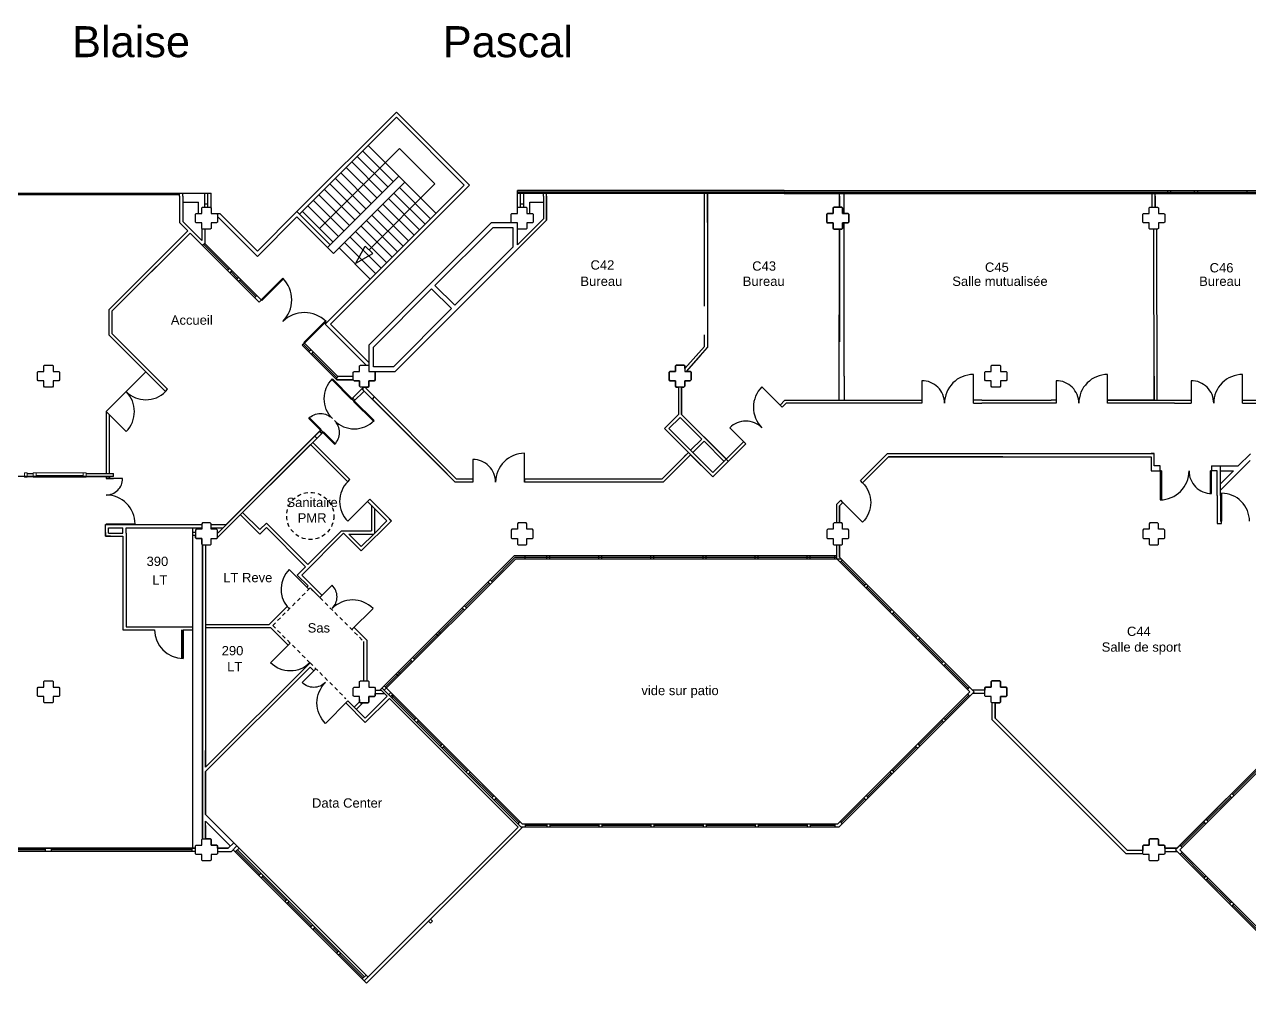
# Model space of a CAD drawing. Header units: metres. Extents: x 492 to 631, y -916 to -790.
# Drawn here: x 552.06 to 591.56, y -820.78 to -789.84 of the extents above; entities that cross this region are included whole.
import ezdxf

# ---------------------------------------------------------------- set-up
doc = ezdxf.new("R2010")
doc.units = ezdxf.units.M
doc.linetypes.add('CACHE2', pattern=[0.1875, 0.125, -0.0625])
doc.linetypes.add('CONTINU', pattern=[0])
for name, color, linetype in [('_numérotation salles', 8, 'Continuous'), ('Désignation', 8, 'CONTINU'), ('GEX_VOL_Archi', 8, 'Continuous')]:
    doc.layers.add(name, color=color, linetype=linetype)
doc.layers.add('A-GLAZ-CURT-MCUT', color=52, linetype='Continuous', lineweight=9)
doc.layers.add('A-GLAZ-CWMG-OTLN', color=51, linetype='Continuous', lineweight=9)
doc.styles.add('G100TXT-droit', font='swissl.ttf', dxfattribs={"height": 0.2})
doc.styles.get("Standard").update_dxf_attribs({"font": 'swissl.ttf'})

# ---------------------------------------------------------------- blocks, each defined once
blk = doc.blocks.new('A$Cb9683e5f')
at = {"layer": 'GEX_VOL_Archi'}
for p, q in [((-0.64, -0.03), (-0.1, -0.03)), ((-0.639, -0.06), (-0.1, -0.06)), ((-1, -1.44), (-0.1, -1.44)), ((-0.1, -1.47), (-1, -1.47))]:
    blk.add_line(p, q, dxfattribs=at)
at = {"layer": 'GEX_VOL_Archi', "flags": 128}
for points in [[(-0.1, -0.03), (-0.1, 0), (0, 0), (0, -0.05), (-0.07, -0.05), (-0.07, -0.03)], [(-0.1, -1.47), (-0.1, -1.5), (0, -1.5), (0, -1.45), (-0.07, -1.45), (-0.07, -1.47)]]:
    blk.add_lwpolyline(points, close=True, dxfattribs=at)
for points in [[(-0.1, -0.06), (-0.1, -0.03)], [(-0.1, -1.47), (-0.1, -1.44)]]:
    blk.add_lwpolyline(points, dxfattribs=at)
at = {"layer": 'GEX_VOL_Archi'}
for centre, radius, start, end in [((-0.1, -0.03), 0.54, 179.9933, 270), ((-0.1, -1.47), 0.9, 89.991, 179.9933)]:
    blk.add_arc(centre, radius, start, end, dxfattribs=at)
blk = doc.blocks.new('Panneau système - Vitré-2477421-PC 39 N01')
at = {"layer": 'A-GLAZ-CURT-MCUT'}
for p, q in [((0.76, 0.03), (-0.76, 0.03)), ((-0.76, 0.03), (-0.76, 0.02)), ((-0.76, 0.02), (0.76, 0.02)), ((0.76, 0.02), (0.76, 0.03))]:
    blk.add_line(p, q, dxfattribs=at)
blk = doc.blocks.new('Meneau rectangulaire - 100 x 100mm 2-2477420-PC 39 N01')
at = {"layer": 'A-GLAZ-CWMG-OTLN'}
for p, q in [((5.173, -3.32), (6.693, -3.32)), ((5.173, -3.47), (6.693, -3.47))]:
    blk.add_line(p, q, dxfattribs=at)

msp = doc.modelspace()

# ---------------------------------------------------------------- linework, layer by layer
at = {"layer": 'GEX_VOL_Archi', "color": 7}
for p, q in [((564.055, -792.658), (560.847, -795.866)), ((564.055, -792.828), (560.932, -795.951)), ((566.41, -795.013), (564.055, -792.658)), ((566.24, -795.013), (564.055, -792.828)), ((561.572, -796.407), (564.148, -793.831)), ((564.148, -793.831), (565.295, -794.977)), ((522.17, -795.268), (557.987, -795.268)), ((550.358, -795.318), (552.123, -795.318)), ((552.123, -795.318), (552.123, -795.268)), ((552.123, -795.318), (552.623, -795.318)), ((552.523, -795.318), (552.523, -795.268)), ((552.623, -795.318), (552.623, -795.268)), ((552.623, -795.318), (553.803, -795.318)), ((553.703, -795.318), (553.703, -795.268)), ((553.803, -795.318), (553.803, -795.268)), ((553.803, -795.318), (555.484, -795.318)), ((555.384, -795.318), (555.384, -795.268)), ((555.484, -795.318), (555.484, -795.268)), ((555.484, -795.318), (556.664, -795.318)), ((556.564, -795.318), (556.564, -795.268)), ((556.664, -795.318), (556.664, -795.268)), ((556.664, -795.318), (557.064, -795.318)), ((557.064, -795.368), (557.064, -795.268)), ((557.064, -795.368), (557.064, -796.222)), ((557.164, -795.368), (557.164, -795.268)), ((557.164, -795.368), (557.164, -796.181)), ((557.877, -795.723), (557.877, -795.268)), ((557.977, -795.723), (557.977, -795.268)), ((557.977, -795.268), (558.077, -795.268)), ((558.077, -795.748), (558.077, -795.268)), ((561.758, -799.496), (566.24, -795.013)), ((561.927, -799.496), (566.41, -795.013)), ((563.173, -797.1), (565.295, -794.977)), ((567.957, -795.748), (567.957, -795.187)), ((576.553, -795.187), (567.957, -795.187)), ((576.553, -795.237), (567.957, -795.237)), ((576.553, -795.287), (567.957, -795.287)), ((568.057, -795.723), (568.057, -795.287)), ((568.157, -795.723), (568.157, -795.287)), ((568.794, -795.368), (568.794, -795.268)), ((568.794, -795.368), (568.794, -796.098)), ((568.894, -795.368), (568.894, -795.268)), ((568.894, -795.368), (568.894, -796.139)), ((568.894, -796.139), (568.894, -795.368)), ((573.984, -795.287), (568.904, -795.287)), ((569.294, -795.287), (569.294, -795.268)), ((569.394, -795.287), (569.394, -795.268)), ((570.451, -795.287), (570.451, -795.268)), ((570.551, -795.287), (570.551, -795.268)), ((572.065, -795.287), (572.065, -795.268)), ((572.165, -795.287), (572.165, -795.268)), ((573.289, -795.287), (573.289, -795.268)), ((573.389, -795.287), (573.389, -795.268)), ((573.984, -798.919), (573.984, -795.287)), ((574.084, -796.216), (574.084, -795.287)), ((574.084, -795.287), (574.084, -798.919)), ((574.289, -795.287), (574.289, -795.268)), ((574.389, -795.287), (574.389, -795.268)), ((575.447, -795.287), (575.447, -795.268)), ((575.547, -795.287), (575.547, -795.268)), ((576.553, -795.187), (598.797, -795.187)), ((576.553, -795.237), (598.797, -795.237)), ((576.553, -795.287), (598.797, -795.287)), ((577.062, -795.287), (577.062, -795.268)), ((577.162, -795.287), (577.162, -795.268)), ((578.337, -795.368), (578.337, -795.268)), ((578.492, -795.928), (578.492, -795.287)), ((579.412, -795.287), (579.412, -795.268)), ((579.512, -795.287), (579.512, -795.268)), ((580.098, -795.287), (580.098, -795.268)), ((580.198, -795.287), (580.198, -795.268)), ((581.712, -795.287), (581.712, -795.268)), ((581.812, -795.287), (581.812, -795.268)), ((582.827, -795.287), (582.827, -795.268)), ((582.927, -795.287), (582.927, -795.268)), ((583.327, -795.287), (583.327, -795.268)), ((583.427, -795.287), (583.427, -795.268)), ((583.827, -795.287), (583.827, -795.268)), ((583.927, -795.287), (583.927, -795.268)), ((584.942, -795.287), (584.942, -795.268)), ((585.042, -795.287), (585.042, -795.268)), ((586.556, -795.287), (586.556, -795.268)), ((586.656, -795.287), (586.656, -795.268)), ((587.917, -795.287), (587.917, -795.268)), ((588.017, -795.287), (588.017, -795.268)), ((588.417, -795.368), (588.417, -795.268)), ((588.417, -795.723), (588.417, -795.368)), ((588.517, -795.368), (588.517, -795.268)), ((588.517, -795.368), (588.517, -795.723)), ((588.917, -795.287), (588.917, -795.187)), ((589.017, -795.287), (589.017, -795.187)), ((589.786, -795.287), (589.786, -795.187)), ((589.886, -795.287), (589.886, -795.187)), ((591.485, -795.287), (591.485, -795.187)), ((557.164, -795.568), (557.677, -795.568)), ((557.677, -795.928), (557.677, -795.568)), ((557.977, -795.623), (557.877, -795.623)), ((568.157, -795.623), (568.057, -795.623)), ((568.357, -795.928), (568.357, -795.568)), ((568.357, -795.568), (568.794, -795.568)), ((578.162, -795.723), (578.137, -795.748)), ((578.137, -795.748), (578.137, -795.928)), ((578.237, -795.723), (578.162, -795.723)), ((588.317, -795.748), (588.342, -795.723)), ((588.317, -795.928), (588.317, -795.748)), ((588.342, -795.723), (588.417, -795.723)), ((588.517, -795.723), (588.592, -795.723)), ((588.592, -795.723), (588.617, -795.748)), ((588.617, -795.748), (588.617, -795.928)), ((557.061, -796.078), (557.064, -796.081)), ((558.257, -795.928), (558.36, -795.928)), ((558.282, -796.048), (558.31, -796.048)), ((558.31, -796.048), (559.573, -797.31)), ((558.36, -795.928), (559.573, -797.141)), ((560.847, -795.866), (559.573, -797.141)), ((560.847, -796.036), (559.573, -797.31)), ((564.018, -801.016), (568.894, -796.139)), ((577.957, -795.928), (577.932, -795.953)), ((577.932, -795.953), (577.932, -796.203)), ((578.137, -795.928), (577.957, -795.928)), ((588.112, -795.953), (588.137, -795.928)), ((588.112, -796.203), (588.112, -795.953)), ((588.137, -795.928), (588.317, -795.928)), ((588.617, -795.928), (588.797, -795.928)), ((588.797, -795.928), (588.822, -795.953)), ((588.822, -795.953), (588.822, -796.203)), ((554.782, -799.034), (557.329, -796.487)), ((557.064, -796.222), (557.329, -796.487)), ((557.164, -796.181), (557.777, -796.794)), ((557.777, -796.408), (557.777, -796.794)), ((557.877, -796.433), (557.877, -796.894)), ((577.932, -796.203), (577.932, -796.228)), ((577.944, -796.216), (577.932, -796.216)), ((577.932, -796.228), (578.137, -796.228)), ((578.137, -796.228), (578.137, -796.408)), ((578.137, -796.408), (578.162, -796.433)), ((578.162, -796.433), (578.237, -796.433)), ((578.331, -801.947), (578.337, -796.433)), ((578.337, -796.433), (578.412, -796.433)), ((578.337, -796.433), (578.337, -800.063)), ((578.492, -801.168), (578.492, -796.228)), ((588.137, -796.228), (588.112, -796.203)), ((588.317, -796.228), (588.137, -796.228)), ((588.317, -796.408), (588.317, -796.228)), ((588.342, -796.433), (588.317, -796.408)), ((588.417, -796.433), (588.342, -796.433)), ((588.482, -801.947), (588.467, -796.433)), ((588.592, -796.433), (588.517, -796.433)), ((588.582, -801.946), (588.567, -796.433)), ((588.617, -796.408), (588.592, -796.433)), ((588.797, -796.228), (588.617, -796.228)), ((588.617, -796.228), (588.617, -796.408)), ((588.822, -796.203), (588.797, -796.228)), ((554.882, -799.075), (557.4, -796.558)), ((555.264, -798.694), (557.4, -796.558)), ((557.4, -796.558), (559.554, -798.713)), ((557.4, -796.558), (559.625, -798.784)), ((557.877, -796.894), (557.806, -796.965)), ((558.645, -797.733), (557.842, -796.929)), ((557.877, -796.894), (559.717, -798.734)), ((562.749, -797.524), (563.05, -796.977)), ((562.749, -797.524), (563.295, -797.222)), ((563.05, -796.977), (563.295, -797.222)), ((558.68, -797.697), (558.609, -797.768)), ((558.751, -797.768), (558.68, -797.839)), ((558.93, -798.019), (558.715, -797.803)), ((558.966, -797.983), (558.895, -798.054)), ((559.037, -798.054), (558.966, -798.125)), ((559.519, -798.607), (559.001, -798.089)), ((560.391, -798.017), (559.625, -798.784)), ((559.695, -798.713), (560.391, -798.017)), ((559.717, -798.734), (560.413, -798.038)), ((559.554, -798.572), (559.483, -798.642)), ((559.625, -798.642), (559.646, -798.663)), ((574.084, -798.919), (574.084, -800.248)), ((554.782, -799.034), (554.782, -799.838)), ((554.882, -799.075), (554.882, -799.075)), ((554.882, -799.075), (554.882, -799.797)), ((561.066, -800.084), (561.762, -799.388)), ((561.087, -800.105), (561.783, -799.409)), ((561.758, -799.495), (563.075, -800.813)), ((561.927, -799.496), (563.166, -800.734)), ((554.782, -799.838), (556.605, -801.662)), ((554.882, -799.797), (556.676, -801.591)), ((554.908, -799.823), (554.909, -799.823)), ((561.087, -800.105), (561.016, -800.176)), ((561.066, -800.084), (562.168, -801.186)), ((573.984, -800.21), (573.984, -799.839)), ((561.016, -800.176), (562.097, -801.257)), ((561.016, -800.176), (562.127, -801.286)), ((561.267, -800.355), (561.052, -800.14)), ((561.302, -800.32), (561.231, -800.391)), ((561.373, -800.391), (561.302, -800.461)), ((562.133, -801.222), (561.337, -800.426)), ((573.984, -800.21), (573.347, -800.927)), ((573.788, -800.431), (573.347, -800.927)), ((573.4, -801.018), (574.084, -800.248)), ((573.888, -800.469), (573.4, -801.018)), ((573.072, -800.813), (573.047, -800.838)), ((573.047, -800.838), (573.047, -801.018)), ((573.322, -800.813), (573.072, -800.813)), ((573.347, -800.838), (573.322, -800.813)), ((573.347, -800.927), (573.347, -800.838)), ((554.696, -802.313), (555.976, -801.032)), ((555.976, -801.032), (556.613, -801.669)), ((562.168, -801.186), (562.097, -801.257)), ((562.127, -801.286), (562.097, -801.257)), ((562.662, -801.286), (562.127, -801.286)), ((562.127, -801.286), (562.662, -801.286)), ((562.662, -801.186), (562.168, -801.186)), ((562.662, -801.286), (562.687, -801.318)), ((563.347, -801.018), (564.018, -801.016)), ((563.372, -801.043), (563.347, -801.018)), ((563.347, -801.318), (563.372, -801.293)), ((563.372, -801.293), (563.372, -801.043)), ((563.904, -801.016), (564.018, -801.016)), ((572.867, -801.018), (572.842, -801.043)), ((572.842, -801.043), (572.842, -801.293)), ((572.842, -801.293), (572.867, -801.318)), ((573.047, -801.018), (572.867, -801.018)), ((573.527, -801.018), (573.4, -801.018)), ((573.552, -801.043), (573.527, -801.018)), ((573.527, -801.318), (573.552, -801.293)), ((573.552, -801.293), (573.552, -801.043)), ((578.492, -801.168), (578.492, -801.947)), ((588.48, -801.168), (588.482, -801.168)), ((588.482, -801.168), (588.482, -801.947)), ((555.34, -801.669), (555.34, -801.668)), ((555.34, -801.669), (555.358, -801.687)), ((556.605, -801.662), (556.676, -801.591)), ((562.61, -801.912), (562.975, -801.547)), ((562.943, -801.579), (562.61, -801.912)), ((563.013, -801.65), (562.681, -801.982)), ((562.687, -801.318), (562.867, -801.318)), ((562.867, -801.318), (562.867, -801.498)), ((562.867, -801.498), (562.875, -801.506)), ((562.975, -801.523), (562.975, -801.611)), ((562.975, -801.611), (562.975, -801.523)), ((562.975, -801.523), (563.142, -801.523)), ((562.975, -801.611), (565.95, -804.587)), ((563.013, -801.65), (565.686, -804.323)), ((563.075, -801.57), (563.075, -801.523)), ((563.075, -801.57), (563.142, -801.637)), ((565.992, -804.487), (563.075, -801.57)), ((563.142, -801.523), (563.167, -801.498)), ((563.167, -801.498), (563.167, -801.318)), ((563.167, -801.318), (563.347, -801.318)), ((572.867, -801.318), (573.047, -801.318)), ((573.047, -801.318), (573.047, -801.498)), ((573.047, -801.498), (573.072, -801.523)), ((573.072, -801.523), (573.147, -801.523)), ((573.147, -801.523), (573.147, -802.407)), ((573.147, -801.523), (573.147, -802.407)), ((573.247, -801.523), (573.247, -802.407)), ((573.247, -802.407), (573.247, -801.523)), ((573.247, -801.523), (573.322, -801.523)), ((573.322, -801.523), (573.347, -801.498)), ((573.347, -801.498), (573.347, -801.318)), ((573.347, -801.318), (573.527, -801.318)), ((563.277, -801.914), (563.348, -801.843)), ((565.95, -804.587), (563.277, -801.914)), ((565.95, -804.587), (563.277, -801.914)), ((576.422, -802.104), (576.579, -801.947)), ((576.493, -802.174), (576.621, -802.047)), ((576.579, -801.947), (580.992, -801.947)), ((580.992, -802.047), (576.621, -802.047)), ((578.492, -801.947), (580.992, -801.947)), ((578.492, -801.947), (580.992, -801.947)), ((580.992, -801.947), (580.992, -802.047)), ((581.715, -801.947), (581.727, -801.947)), ((582.923, -801.947), (582.652, -801.947)), ((582.652, -802.047), (582.923, -802.047)), ((582.923, -801.947), (585.165, -801.947)), ((585.322, -802.047), (582.923, -802.047)), ((585.322, -801.947), (585.165, -801.947)), ((586.057, -801.947), (586.045, -801.947)), ((586.982, -801.947), (589.513, -801.947)), ((588.482, -801.947), (586.982, -801.947)), ((589.132, -802.047), (586.982, -802.047)), ((586.982, -802.047), (586.982, -802.047)), ((588.482, -801.947), (589.672, -801.947)), ((588.582, -801.946), (589.672, -801.947)), ((589.132, -802.047), (589.672, -802.047)), ((589.672, -801.947), (589.672, -802.047)), ((590.395, -801.947), (590.407, -801.947)), ((591.332, -801.947), (593.922, -801.947)), ((591.332, -802.047), (593.922, -802.047)), ((554.696, -802.313), (554.696, -804.307)), ((554.696, -802.313), (555.34, -802.957)), ((554.796, -802.413), (554.796, -804.307)), ((573.147, -802.407), (572.695, -802.859)), ((573.147, -802.407), (572.695, -802.859)), ((573.247, -802.407), (574.67, -803.83)), ((574.753, -803.914), (573.247, -802.407)), ((573.464, -803.628), (572.695, -802.859)), ((572.695, -802.859), (574.238, -804.403)), ((573.197, -802.499), (572.836, -802.859)), ((573.537, -803.56), (572.836, -802.859)), ((573.197, -802.499), (573.898, -803.2)), ((575.76, -802.766), (575.768, -802.758)), ((558.314, -806.208), (561.57, -802.952)), ((558.565, -805.957), (561.627, -802.895)), ((561.627, -802.895), (561.288, -803.234)), ((561.418, -803.104), (561.489, -803.175)), ((561.57, -802.952), (561.641, -803.023)), ((561.892, -803.159), (561.892, -803.159)), ((573.537, -803.56), (573.898, -803.2)), ((561.288, -803.375), (559.096, -805.567)), ((561.288, -803.375), (562.485, -804.573)), ((561.359, -803.305), (562.556, -804.502)), ((561.694, -803.64), (561.694, -803.64)), ((562.033, -803.301), (562.033, -803.301)), ((572.611, -804.487), (573.464, -803.628)), ((573.464, -803.628), (572.651, -804.447)), ((573.332, -803.765), (573.466, -803.631)), ((574.251, -804.275), (573.537, -803.56)), ((573.608, -803.631), (573.969, -803.27)), ((574.251, -804.275), (573.608, -803.631)), ((573.969, -803.27), (574.612, -803.914)), ((574.251, -804.275), (575.248, -803.278)), ((574.251, -804.416), (575.319, -803.348)), ((561.765, -803.711), (561.765, -803.711)), ((573.261, -803.836), (572.611, -804.487)), ((573.261, -803.836), (572.611, -804.487)), ((573.537, -803.702), (572.652, -804.587)), ((573.259, -803.834), (573.261, -803.836)), ((573.259, -803.834), (573.261, -803.836)), ((573.33, -803.763), (573.332, -803.765)), ((573.403, -803.836), (573.537, -803.702)), ((573.537, -803.702), (574.251, -804.416)), ((579.881, -803.667), (579.011, -804.536)), ((579.881, -803.667), (579.011, -804.536)), ((579.011, -804.536), (579.881, -803.667)), ((579.566, -803.982), (579.011, -804.536)), ((579.082, -804.607), (579.922, -803.767)), ((579.881, -803.667), (588.482, -803.667)), ((583.602, -803.767), (579.922, -803.767)), ((579.922, -803.767), (588.382, -803.767)), ((579.922, -803.767), (588.382, -803.767)), ((588.485, -803.667), (588.382, -803.667)), ((588.382, -803.767), (588.382, -804.056)), ((588.382, -803.767), (588.382, -804.227)), ((588.485, -804.067), (588.485, -803.667)), ((590.615, -804.848), (591.578, -803.886)), ((591.195, -804.067), (591.591, -803.671)), ((552.153, -804.307), (552.347, -804.307)), ((552.153, -804.407), (552.347, -804.407)), ((554.047, -804.307), (554.936, -804.307)), ((554.047, -804.407), (554.836, -804.407)), ((554.696, -804.407), (554.696, -804.472)), ((554.796, -804.407), (554.796, -804.472)), ((554.936, -804.407), (554.936, -804.307)), ((554.936, -804.407), (554.936, -804.307)), ((572.651, -804.447), (572.611, -804.487)), ((579.607, -804.082), (579.082, -804.607)), ((588.382, -804.227), (588.485, -804.227)), ((588.675, -804.067), (588.485, -804.067)), ((588.485, -804.227), (588.675, -804.227)), ((588.675, -804.127), (588.675, -804.067)), ((588.675, -804.227), (588.675, -804.127)), ((588.715, -804.227), (588.675, -804.227)), ((590.515, -804.227), (590.295, -804.227)), ((590.335, -804.067), (591.195, -804.067)), ((590.335, -804.067), (590.335, -804.127)), ((590.335, -804.127), (590.335, -804.227)), ((590.615, -804.227), (591.035, -804.227)), ((590.615, -804.647), (591.035, -804.227)), ((566.092, -804.587), (565.95, -804.587)), ((566.521, -804.487), (565.992, -804.487)), ((566.521, -804.587), (566.092, -804.587)), ((567.256, -804.487), (567.244, -804.487)), ((572.611, -804.487), (568.181, -804.487)), ((572.611, -804.487), (568.181, -804.487)), ((568.181, -804.487), (568.181, -804.587)), ((572.652, -804.587), (568.181, -804.587)), ((579.082, -804.607), (579.011, -804.536)), ((563.122, -805.209), (563.176, -805.263)), ((563.192, -805.138), (563.89, -805.836)), ((578.237, -805.311), (578.375, -805.173)), ((578.354, -805.194), (578.237, -805.311)), ((578.446, -805.243), (578.337, -805.352)), ((578.337, -805.352), (578.446, -805.243)), ((578.446, -805.243), (578.375, -805.173)), ((590.515, -805.019), (590.515, -805.916)), ((590.615, -805.019), (590.615, -805.846)), ((559.025, -805.638), (559.647, -806.26)), ((559.096, -805.567), (559.647, -806.119)), ((563.176, -805.263), (563.749, -805.836)), ((563.247, -805.334), (563.247, -805.334)), ((563.247, -805.334), (563.247, -806.161)), ((563.347, -805.434), (563.347, -806.238)), ((578.237, -805.311), (578.237, -805.903)), ((578.337, -805.352), (578.337, -805.903)), ((578.337, -805.903), (578.337, -805.352)), ((554.672, -806.327), (554.672, -805.957)), ((554.672, -805.957), (557.777, -805.957)), ((554.696, -805.932), (554.696, -805.957)), ((554.796, -805.932), (554.796, -805.957)), ((557.802, -805.903), (557.777, -805.928)), ((557.777, -805.928), (557.777, -806.108)), ((558.052, -805.903), (557.802, -805.903)), ((558.077, -805.928), (558.052, -805.903)), ((558.077, -806.108), (558.077, -805.928)), ((558.077, -805.957), (558.565, -805.957)), ((559.647, -806.119), (559.86, -805.907)), ((559.86, -805.907), (561.196, -807.243)), ((563.819, -805.765), (563.89, -805.836)), ((578.412, -805.903), (578.337, -805.903)), ((578.437, -805.928), (578.412, -805.903)), ((578.437, -806.108), (578.437, -805.928)), ((590.515, -805.916), (590.655, -805.916)), ((590.615, -805.846), (590.655, -805.846)), ((590.615, -805.916), (590.655, -805.916)), ((590.655, -805.916), (590.655, -805.846)), ((590.655, -805.916), (590.655, -805.876)), ((554.672, -806.208), (554.672, -806.327)), ((554.836, -806.327), (554.672, -806.327)), ((554.672, -806.327), (555.237, -806.327)), ((554.772, -806.057), (555.237, -806.057)), ((554.772, -806.227), (554.772, -806.057)), ((554.772, -806.227), (555.237, -806.227)), ((555.237, -806.227), (555.237, -806.057)), ((555.237, -806.327), (555.237, -809.347)), ((555.337, -806.227), (555.337, -806.057)), ((555.337, -806.057), (557.777, -806.057)), ((555.337, -806.227), (555.337, -809.247)), ((557.487, -816.388), (557.487, -806.057)), ((557.572, -806.208), (557.487, -806.208)), ((557.572, -806.208), (557.487, -806.208)), ((557.572, -806.208), (557.487, -806.208)), ((557.572, -806.208), (557.487, -806.208)), ((557.572, -806.308), (557.487, -806.308)), ((557.597, -806.108), (557.572, -806.133)), ((557.572, -806.133), (557.572, -806.208)), ((557.572, -806.308), (557.572, -806.308)), ((557.777, -806.108), (557.597, -806.108)), ((558.077, -806.057), (558.465, -806.057)), ((558.257, -806.108), (558.077, -806.108)), ((558.282, -806.133), (558.257, -806.108)), ((558.282, -806.208), (558.282, -806.133)), ((558.282, -806.208), (558.314, -806.208)), ((558.282, -806.208), (558.314, -806.208)), ((558.314, -806.208), (558.282, -806.208)), ((558.282, -806.308), (558.282, -806.308)), ((559.647, -806.26), (559.86, -806.048)), ((559.86, -806.048), (561.125, -807.314)), ((562.349, -806.232), (560.999, -807.582)), ((562.278, -806.161), (561.196, -807.243)), ((562.278, -806.161), (563.247, -806.161)), ((562.349, -806.232), (562.921, -806.805)), ((562.519, -806.261), (562.921, -806.663)), ((562.519, -806.261), (563.323, -806.261)), ((578.617, -806.108), (578.437, -806.108)), ((578.437, -806.588), (578.437, -806.408)), ((578.437, -806.408), (578.617, -806.408)), ((578.642, -806.133), (578.617, -806.108)), ((578.617, -806.408), (578.642, -806.383)), ((578.642, -806.383), (578.642, -806.133)), ((557.802, -806.613), (557.802, -816.083)), ((557.902, -806.613), (557.902, -809.076)), ((557.902, -806.613), (557.902, -809.183)), ((578.237, -806.613), (578.237, -807.058)), ((578.337, -806.613), (578.337, -807.007)), ((578.337, -807.007), (578.337, -806.613)), ((578.337, -806.613), (578.412, -806.613)), ((578.412, -806.613), (578.437, -806.588)), ((578.237, -806.967), (567.851, -806.967)), ((578.237, -807.017), (567.871, -807.017)), ((567.9, -807.058), (578.389, -807.058)), ((568.207, -807.058), (568.207, -806.967)), ((568.897, -807.058), (568.897, -806.967)), ((568.997, -807.058), (568.997, -806.967)), ((570.577, -807.058), (570.577, -806.967)), ((570.677, -807.058), (570.677, -806.967)), ((572.257, -807.058), (572.257, -806.967)), ((572.357, -807.058), (572.357, -806.967)), ((573.937, -807.058), (573.937, -806.967)), ((574.037, -807.058), (574.037, -806.967)), ((575.617, -807.058), (575.617, -806.967)), ((575.717, -807.058), (575.717, -806.967)), ((577.297, -807.058), (577.297, -806.967)), ((577.397, -807.058), (577.397, -806.967)), ((578.187, -807.058), (578.187, -806.967)), ((582.537, -811.348), (578.247, -807.058)), ((582.678, -811.348), (578.328, -806.998)), ((582.628, -811.298), (578.337, -807.007)), ((578.358, -807.169), (578.428, -807.098)), ((579.157, -807.897), (578.393, -807.134)), ((561.233, -808.039), (560.597, -807.403)), ((561.125, -807.314), (560.857, -807.582)), ((560.857, -807.582), (561.203, -807.928)), ((560.999, -807.582), (561.655, -808.237)), ((561.163, -807.968), (561.203, -807.928)), ((561.274, -807.998), (561.233, -808.039)), ((561.274, -807.998), (561.584, -808.308)), ((567.079, -807.88), (567.008, -807.809)), ((567.149, -807.809), (567.079, -807.739)), ((579.121, -807.933), (579.192, -807.862)), ((579.192, -808.003), (579.263, -807.933)), ((579.991, -808.732), (579.227, -807.968)), ((559.955, -809.177), (560.53, -808.601)), ((560.53, -808.601), (560.601, -808.671)), ((561.983, -808.658), (561.983, -808.658)), ((561.983, -808.658), (561.983, -808.658)), ((562.026, -808.609), (562.031, -808.614)), ((566.244, -808.714), (566.174, -808.644)), ((566.315, -808.644), (566.244, -808.573)), ((579.956, -808.767), (580.026, -808.696)), ((580.026, -808.838), (580.097, -808.767)), ((557.902, -809.076), (557.902, -809.176)), ((557.902, -809.176), (559.955, -809.177)), ((557.902, -809.176), (557.902, -813.093)), ((580.825, -809.566), (580.062, -808.802)), ((555.237, -809.347), (556.257, -809.347)), ((555.237, -809.347), (556.257, -809.347)), ((555.337, -809.247), (556.257, -809.247)), ((555.337, -809.247), (557.487, -809.247)), ((557.137, -810.267), (557.137, -809.347)), ((557.177, -809.347), (557.487, -809.347)), ((557.177, -809.347), (557.177, -810.267)), ((557.177, -810.267), (557.177, -809.347)), ((557.902, -809.276), (559.942, -809.277)), ((557.902, -809.276), (559.992, -809.276)), ((557.902, -809.276), (557.902, -813.776)), ((559.992, -809.276), (560.56, -809.844)), ((562.687, -809.27), (563.095, -809.678)), ((565.41, -809.549), (565.339, -809.478)), ((565.481, -809.478), (565.41, -809.407)), ((580.79, -809.601), (580.861, -809.531)), ((560.56, -809.844), (560.631, -809.773)), ((562.995, -809.719), (562.995, -810.993)), ((563.095, -809.678), (563.095, -810.993)), ((580.861, -809.672), (580.932, -809.601)), ((581.66, -810.4), (580.896, -809.637)), ((564.575, -810.383), (564.505, -810.313)), ((564.646, -810.313), (564.575, -810.242)), ((581.625, -810.436), (581.695, -810.365)), ((557.902, -813.776), (561.268, -810.41)), ((557.902, -813.918), (561.268, -810.552)), ((557.902, -813.918), (561.268, -810.552)), ((561.268, -810.552), (561.388, -810.672)), ((564.046, -810.771), (564.117, -810.842)), ((564.117, -810.7), (564.188, -810.771)), ((581.695, -810.506), (581.766, -810.436)), ((582.494, -811.235), (581.731, -810.471)), ((561.763, -811.047), (561.763, -811.047)), ((563.663, -811.154), (568.107, -815.598)), ((583.252, -810.993), (583.227, -811.018)), ((583.227, -811.018), (583.227, -811.198)), ((583.502, -810.993), (583.252, -810.993)), ((583.527, -811.018), (583.502, -810.993)), ((583.527, -811.198), (583.527, -811.018)), ((563.05, -812.192), (563.757, -811.485)), ((563.05, -812.334), (563.828, -811.556)), ((563.167, -811.508), (563.177, -811.498)), ((563.372, -811.298), (563.57, -811.298)), ((563.372, -811.398), (563.67, -811.398)), ((563.544, -811.273), (563.757, -811.485)), ((563.766, -811.398), (563.592, -811.225)), ((563.766, -811.398), (568.066, -815.698)), ((563.805, -811.437), (563.875, -811.367)), ((563.828, -811.556), (567.978, -815.707)), ((563.935, -811.426), (563.864, -811.497)), ((563.9, -811.462), (564.663, -812.225)), ((563.903, -811.536), (563.974, -811.465)), ((582.537, -811.348), (578.287, -815.598)), ((582.678, -811.348), (578.328, -815.698)), ((582.494, -811.462), (581.731, -812.225)), ((582.459, -811.27), (582.53, -811.199)), ((582.459, -811.426), (582.53, -811.497)), ((583.022, -811.298), (582.628, -811.298)), ((583.022, -811.298), (582.628, -811.298)), ((583.022, -811.398), (582.628, -811.398)), ((583.047, -811.198), (583.022, -811.223)), ((583.022, -811.223), (583.022, -811.298)), ((583.227, -811.198), (583.047, -811.198)), ((583.707, -811.198), (583.527, -811.198)), ((583.527, -811.678), (583.527, -811.498)), ((583.527, -811.498), (583.707, -811.498)), ((583.732, -811.223), (583.707, -811.198)), ((583.707, -811.498), (583.732, -811.473)), ((583.732, -811.473), (583.732, -811.223)), ((562.42, -811.704), (563.05, -812.334)), ((562.491, -811.634), (563.05, -812.192)), ((562.695, -811.838), (562.867, -811.666)), ((562.766, -811.909), (562.972, -811.703)), ((583.252, -811.703), (583.252, -812.233)), ((583.352, -811.703), (583.352, -812.192)), ((583.352, -812.192), (583.352, -811.703)), ((583.352, -811.703), (583.502, -811.703)), ((583.502, -811.703), (583.527, -811.678)), ((564.699, -812.19), (564.628, -812.261)), ((564.769, -812.261), (564.699, -812.331)), ((564.734, -812.296), (565.498, -813.06)), ((581.66, -812.296), (580.896, -813.06)), ((581.625, -812.261), (581.695, -812.331)), ((581.695, -812.19), (581.766, -812.261)), ((587.581, -816.563), (583.252, -812.233)), ((586.691, -815.673), (583.252, -812.233)), ((583.352, -812.192), (587.622, -816.463)), ((587.622, -816.463), (583.352, -812.192)), ((589.166, -816.438), (593.516, -812.088)), ((593.516, -812.088), (589.215, -816.388)), ((589.307, -816.438), (593.557, -812.188)), ((565.533, -813.024), (565.462, -813.095)), ((565.604, -813.095), (565.533, -813.166)), ((565.568, -813.13), (566.332, -813.894)), ((580.825, -813.13), (580.062, -813.894)), ((580.79, -813.095), (580.861, -813.166)), ((580.861, -813.024), (580.932, -813.095)), ((557.902, -813.235), (557.902, -813.776)), ((557.902, -813.918), (557.902, -815.304)), ((566.367, -813.859), (566.297, -813.929)), ((566.438, -813.929), (566.367, -814)), ((579.956, -813.929), (580.026, -814)), ((580.026, -813.859), (580.097, -813.929)), ((591.018, -814.656), (591.782, -813.892)), ((566.403, -813.965), (567.167, -814.728)), ((579.991, -813.965), (579.227, -814.728)), ((567.202, -814.693), (567.131, -814.764)), ((579.192, -814.693), (579.263, -814.764)), ((590.983, -814.762), (590.912, -814.691)), ((591.054, -814.691), (590.983, -814.621)), ((567.273, -814.764), (567.202, -814.835)), ((567.237, -814.799), (568.001, -815.563)), ((579.157, -814.799), (578.393, -815.563)), ((579.121, -814.764), (579.192, -814.835)), ((590.184, -815.49), (590.948, -814.727)), ((563.142, -820.543), (557.902, -815.304)), ((590.219, -815.526), (590.149, -815.455)), ((557.902, -815.658), (557.902, -816.083)), ((567.978, -815.707), (563.018, -820.667)), ((568.128, -815.698), (565.155, -818.671)), ((568.036, -815.527), (567.966, -815.598)), ((568.065, -815.698), (578.328, -815.698)), ((568.107, -815.598), (578.287, -815.598)), ((568.207, -815.598), (568.207, -815.698)), ((568.207, -815.648), (568.897, -815.648)), ((568.897, -815.598), (568.897, -815.698)), ((568.997, -815.598), (568.997, -815.698)), ((568.997, -815.648), (570.577, -815.648)), ((570.577, -815.598), (570.577, -815.698)), ((570.677, -815.598), (570.677, -815.698)), ((570.677, -815.648), (572.257, -815.648)), ((572.257, -815.598), (572.257, -815.698)), ((572.357, -815.598), (572.357, -815.698)), ((572.357, -815.648), (573.937, -815.648)), ((573.937, -815.598), (573.937, -815.698)), ((574.037, -815.598), (574.037, -815.698)), ((574.037, -815.648), (575.617, -815.648)), ((575.617, -815.598), (575.617, -815.698)), ((575.717, -815.598), (575.717, -815.698)), ((575.717, -815.648), (577.297, -815.648)), ((577.297, -815.598), (577.297, -815.698)), ((577.397, -815.598), (577.397, -815.698)), ((577.397, -815.648), (578.187, -815.648)), ((578.187, -815.598), (578.187, -815.698)), ((578.358, -815.527), (578.428, -815.598)), ((589.35, -816.325), (590.113, -815.561)), ((590.149, -815.596), (590.078, -815.526)), ((558.632, -816.388), (558.809, -816.211)), ((588.137, -816.288), (588.112, -816.313)), ((588.317, -816.288), (588.137, -816.288)), ((588.342, -816.083), (588.317, -816.108)), ((588.317, -816.108), (588.317, -816.288)), ((588.592, -816.083), (588.342, -816.083)), ((588.617, -816.108), (588.592, -816.083)), ((588.617, -816.288), (588.617, -816.108)), ((588.797, -816.288), (588.617, -816.288)), ((588.822, -816.313), (588.797, -816.288)), ((589.385, -816.36), (589.314, -816.289)), ((557.572, -816.388), (548.197, -816.388)), ((557.572, -816.488), (548.197, -816.488)), ((552.737, -816.438), (548.297, -816.438)), ((552.737, -816.488), (552.737, -816.388)), ((552.937, -816.488), (552.937, -816.388)), ((557.472, -816.438), (552.937, -816.438)), ((557.472, -816.488), (557.472, -816.388)), ((558.282, -816.388), (558.632, -816.388)), ((558.282, -816.388), (558.632, -816.388)), ((558.282, -816.488), (558.732, -816.488)), ((558.732, -816.488), (558.909, -816.311)), ((558.785, -816.435), (563.088, -820.738)), ((558.98, -816.382), (558.856, -816.506)), ((558.891, -816.47), (559.653, -817.232)), ((558.927, -816.435), (563.02, -820.529)), ((567.338, -816.488), (563.088, -820.738)), ((588.112, -816.563), (587.581, -816.563)), ((588.112, -816.463), (587.622, -816.463)), ((588.112, -816.463), (587.622, -816.463)), ((588.112, -816.313), (588.112, -816.463)), ((588.822, -816.388), (588.822, -816.313)), ((588.822, -816.388), (589.215, -816.388)), ((589.215, -816.388), (588.822, -816.388)), ((588.822, -816.488), (589.216, -816.488)), ((589.166, -816.438), (593.416, -820.688)), ((589.166, -816.438), (593.507, -820.78)), ((589.307, -816.438), (593.457, -820.588)), ((589.307, -816.438), (593.607, -820.738)), ((589.385, -816.516), (589.314, -816.587)), ((589.35, -816.552), (590.113, -817.315)), ((559.689, -817.197), (559.618, -817.268)), ((559.76, -817.268), (559.689, -817.338)), ((559.724, -817.303), (560.486, -818.065)), ((590.149, -817.28), (590.078, -817.351)), ((590.219, -817.351), (590.149, -817.421)), ((590.184, -817.386), (590.948, -818.15)), ((560.522, -818.03), (560.451, -818.101)), ((560.592, -818.101), (560.522, -818.171)), ((560.557, -818.136), (561.319, -818.898)), ((590.983, -818.114), (590.912, -818.185)), ((591.054, -818.185), (590.983, -818.256)), ((591.018, -818.22), (591.782, -818.984)), ((565.155, -818.671), (565.221, -818.738)), ((561.355, -818.863), (561.284, -818.933)), ((561.425, -818.933), (561.355, -819.004)), ((561.39, -818.969), (562.152, -819.731)), ((565.084, -818.742), (565.151, -818.808)), ((565.151, -818.808), (565.221, -818.738)), ((562.187, -819.696), (562.117, -819.766)), ((562.258, -819.766), (562.187, -819.837)), ((562.223, -819.802), (562.985, -820.564)), ((563.074, -820.475), (562.95, -820.599))]:
    msp.add_line(p, q, dxfattribs=at)
at = {"layer": 'GEX_VOL_Archi', "color": 7, "lineweight": 18}
for p, q in [((552.153, -804.282), (552.063, -804.282)), ((552.063, -804.282), (552.063, -804.432)), ((552.063, -804.432), (552.153, -804.432)), ((552.153, -804.432), (552.153, -804.282)), ((554.047, -804.282), (553.957, -804.282)), ((553.957, -804.282), (553.957, -804.432)), ((553.957, -804.432), (554.047, -804.432)), ((554.047, -804.432), (554.047, -804.282))]:
    msp.add_line(p, q, dxfattribs=at)
at = {"layer": 'GEX_VOL_Archi', "color": 7, "lineweight": 18, "extrusion": (0, 0, -1)}
for p, q in [((552.437, -804.282), (552.347, -804.282)), ((552.347, -804.282), (552.347, -804.432)), ((552.347, -804.432), (552.437, -804.432)), ((552.437, -804.432), (552.437, -804.282))]:
    msp.add_line(p, q, dxfattribs=at)
at = {"layer": 'GEX_VOL_Archi', "color": 7, "linetype": 'CACHE2'}
for p, q in [((561.274, -807.998), (562.995, -809.719)), ((560.065, -809.208), (561.233, -808.039)), ((560.065, -809.208), (561.267, -810.41)), ((561.268, -810.41), (562.422, -811.565))]:
    msp.add_line(p, q, dxfattribs=at)
at = {"layer": 'GEX_VOL_Archi', "color": 7, "flags": 128}
for points in [[(563.145, -793.738), (564.128, -794.721)], [(562.791, -794.091), (563.774, -795.074)], [(562.968, -793.915), (563.951, -794.897)], [(562.438, -794.445), (563.421, -795.428)], [(562.615, -794.268), (563.598, -795.251)], [(564.128, -794.721), (561.83, -797.019), (562.028, -797.217), (564.326, -794.919)], [(561.908, -794.975), (562.89, -795.958)], [(562.084, -794.798), (563.067, -795.781)], [(562.261, -794.622), (563.244, -795.604)], [(564.128, -794.721), (564.326, -794.919)], [(564.326, -794.919), (565.33, -795.923)], [(561.554, -795.329), (562.537, -796.312)], [(561.731, -795.152), (562.714, -796.135)], [(563.972, -795.272), (564.977, -796.277)], [(564.149, -795.095), (565.154, -796.1)], [(578.337, -795.723), (578.337, -795.368)], [(578.337, -795.368), (578.337, -795.368), (578.337, -795.723), (578.412, -795.723), (578.437, -795.748), (578.437, -795.928), (578.617, -795.928), (578.642, -795.953), (578.642, -796.203), (578.617, -796.228), (578.437, -796.228)], [(588.417, -795.723), (588.417, -795.368)], [(588.517, -795.723), (588.517, -795.368)], [(561.2, -795.682), (562.183, -796.665)], [(561.377, -795.505), (562.36, -796.488)], [(563.619, -795.626), (564.623, -796.63)], [(563.796, -795.449), (564.8, -796.453)], [(560.847, -795.866), (561.915, -796.934)], [(560.847, -796.036), (561.83, -797.019)], [(561.024, -795.859), (562.007, -796.842)], [(563.088, -796.156), (564.093, -797.16)], [(563.265, -795.979), (564.27, -796.984)], [(563.442, -795.802), (564.446, -796.807)], [(567.959, -796.933), (568.794, -796.098)], [(567.959, -797.074), (568.894, -796.139)], [(562.735, -796.51), (563.739, -797.514)], [(562.912, -796.333), (563.916, -797.337)], [(567.959, -796.933), (567.957, -796.228), (567.106, -796.231), (563.165, -800.172), (563.167, -801.018), (563.762, -801.016)], [(565.295, -798.254), (567.168, -796.38), (567.807, -796.379), (567.809, -797.012), (565.935, -798.886), (565.294, -798.254)], [(578.437, -796.408), (578.437, -796.408), (578.412, -796.433), (578.337, -796.433)], [(562.381, -796.863), (563.386, -797.868)], [(562.558, -796.686), (563.563, -797.691)], [(562.205, -797.04), (563.209, -798.044)], [(564.018, -801.016), (567.959, -797.074)], [(565.829, -798.992), (563.956, -800.866), (563.317, -800.868), (563.315, -800.234), (565.188, -798.36), (565.83, -798.993)], [(558.255, -806.408), (561.677, -802.986)], [(554.936, -804.407), (539.78, -804.407), (539.78, -804.558)], [(562.921, -806.805), (563.89, -805.836)], [(563.323, -806.261), (563.749, -805.836)], [(563.819, -805.765), (563.819, -805.765)], [(548.197, -816.388), (557.572, -816.388), (557.572, -816.313), (557.597, -816.288), (557.777, -816.288), (557.777, -816.108), (557.802, -816.083), (557.802, -806.613), (557.777, -806.588), (557.777, -806.408), (557.597, -806.408), (557.572, -806.383), (557.572, -806.308), (557.487, -806.308)], [(562.921, -806.663), (563.323, -806.261)], [(563.519, -811.298), (567.851, -806.967)], [(563.663, -811.296), (567.9, -807.058)], [(567.114, -807.774), (567.871, -807.017)], [(566.28, -808.608), (567.043, -807.845)], [(564.611, -810.277), (566.209, -808.679)], [(563.698, -811.19), (564.54, -810.348)], [(562.867, -811.598), (562.867, -811.678), (562.892, -811.703), (563.142, -811.703), (563.167, -811.678), (563.167, -811.498), (563.347, -811.498), (563.372, -811.473), (563.372, -811.398), (563.67, -811.398)], [(563.766, -811.398), (563.766, -811.398), (568.057, -815.69)], [(557.902, -813.776), (557.902, -813.235)], [(557.902, -815.304), (557.902, -813.918)], [(557.902, -815.304), (557.902, -815.17)], [(558.632, -816.388), (558.282, -816.388), (558.282, -816.313), (558.257, -816.288), (558.077, -816.288), (558.077, -816.108), (558.052, -816.083), (557.902, -816.083), (557.902, -815.517)], [(558.703, -816.317), (557.902, -815.517)], [(563.02, -820.529), (558.927, -816.435)]]:
    msp.add_lwpolyline(points, dxfattribs=at)
for points in [[(557.597, -795.928), (557.777, -795.928), (557.777, -795.748), (557.802, -795.723), (558.052, -795.723), (558.077, -795.748), (558.077, -795.928), (558.257, -795.928), (558.282, -795.953), (558.282, -796.203), (558.257, -796.228), (558.077, -796.228), (558.077, -796.408), (558.052, -796.433), (557.802, -796.433), (557.777, -796.408), (557.777, -796.228), (557.597, -796.228), (557.572, -796.203), (557.572, -795.953)], [(567.777, -795.928), (567.957, -795.928), (567.957, -795.748), (567.982, -795.723), (568.232, -795.723), (568.257, -795.748), (568.257, -795.928), (568.437, -795.928), (568.462, -795.953), (568.462, -796.203), (568.437, -796.228), (568.257, -796.228), (568.257, -796.408), (568.232, -796.433), (567.982, -796.433), (567.957, -796.408), (567.957, -796.228), (567.777, -796.228), (567.752, -796.203), (567.752, -795.953)], [(577.957, -795.928), (578.137, -795.928), (578.137, -795.748), (578.162, -795.723), (578.412, -795.723), (578.437, -795.748), (578.437, -795.928), (578.617, -795.928), (578.642, -795.953), (578.642, -796.203), (578.617, -796.228), (578.437, -796.228), (578.437, -796.408), (578.412, -796.433), (578.162, -796.433), (578.137, -796.408), (578.137, -796.228), (577.957, -796.228), (577.932, -796.203), (577.932, -795.953)], [(578.617, -795.928), (578.437, -795.928), (578.437, -795.748), (578.412, -795.723), (578.162, -795.723), (578.137, -795.748), (578.137, -795.928), (577.957, -795.928), (577.932, -795.953), (577.932, -796.203), (577.957, -796.228), (578.137, -796.228), (578.137, -796.408), (578.162, -796.433), (578.412, -796.433), (578.437, -796.408), (578.437, -796.228), (578.617, -796.228), (578.642, -796.203), (578.642, -795.953)], [(588.137, -795.928), (588.317, -795.928), (588.317, -795.748), (588.342, -795.723), (588.592, -795.723), (588.617, -795.748), (588.617, -795.928), (588.797, -795.928), (588.822, -795.953), (588.822, -796.203), (588.797, -796.228), (588.617, -796.228), (588.617, -796.408), (588.592, -796.433), (588.342, -796.433), (588.317, -796.408), (588.317, -796.228), (588.137, -796.228), (588.112, -796.203), (588.112, -795.953)], [(552.507, -801.018), (552.687, -801.018), (552.687, -800.838), (552.712, -800.813), (552.962, -800.813), (552.987, -800.838), (552.987, -801.018), (553.167, -801.018), (553.192, -801.043), (553.192, -801.293), (553.167, -801.318), (552.987, -801.318), (552.987, -801.498), (552.962, -801.523), (552.712, -801.523), (552.687, -801.498), (552.687, -801.318), (552.507, -801.318), (552.482, -801.293), (552.482, -801.043)], [(562.687, -801.018), (562.867, -801.018), (562.867, -800.838), (562.892, -800.813), (563.142, -800.813), (563.167, -800.838), (563.167, -801.018), (563.347, -801.018), (563.372, -801.043), (563.372, -801.293), (563.347, -801.318), (563.167, -801.318), (563.167, -801.498), (563.142, -801.523), (562.892, -801.523), (562.867, -801.498), (562.867, -801.318), (562.687, -801.318), (562.662, -801.293), (562.662, -801.043)], [(572.867, -801.018), (573.047, -801.018), (573.047, -800.838), (573.072, -800.813), (573.322, -800.813), (573.347, -800.838), (573.347, -801.018), (573.527, -801.018), (573.552, -801.043), (573.552, -801.293), (573.527, -801.318), (573.347, -801.318), (573.347, -801.498), (573.322, -801.523), (573.072, -801.523), (573.047, -801.498), (573.047, -801.318), (572.867, -801.318), (572.842, -801.293), (572.842, -801.043)], [(583.047, -801.018), (583.227, -801.018), (583.227, -800.838), (583.252, -800.813), (583.502, -800.813), (583.527, -800.838), (583.527, -801.018), (583.707, -801.018), (583.732, -801.043), (583.732, -801.293), (583.707, -801.318), (583.527, -801.318), (583.527, -801.498), (583.502, -801.523), (583.252, -801.523), (583.227, -801.498), (583.227, -801.318), (583.047, -801.318), (583.022, -801.293), (583.022, -801.043)], [(558.257, -806.108), (558.077, -806.108), (558.077, -805.928), (558.052, -805.903), (557.802, -805.903), (557.777, -805.928), (557.777, -806.108), (557.597, -806.108), (557.572, -806.133), (557.572, -806.383), (557.597, -806.408), (557.777, -806.408), (557.777, -806.588), (557.802, -806.613), (558.052, -806.613), (558.077, -806.588), (558.077, -806.408), (558.257, -806.408), (558.282, -806.383), (558.282, -806.133)], [(568.437, -806.108), (568.257, -806.108), (568.257, -805.928), (568.232, -805.903), (567.982, -805.903), (567.957, -805.928), (567.957, -806.108), (567.777, -806.108), (567.752, -806.133), (567.752, -806.383), (567.777, -806.408), (567.957, -806.408), (567.957, -806.588), (567.982, -806.613), (568.232, -806.613), (568.257, -806.588), (568.257, -806.408), (568.437, -806.408), (568.462, -806.383), (568.462, -806.133)], [(578.617, -806.108), (578.437, -806.108), (578.437, -805.928), (578.412, -805.903), (578.162, -805.903), (578.137, -805.928), (578.137, -806.108), (577.957, -806.108), (577.932, -806.133), (577.932, -806.383), (577.957, -806.408), (578.137, -806.408), (578.137, -806.588), (578.162, -806.613), (578.412, -806.613), (578.437, -806.588), (578.437, -806.408), (578.617, -806.408), (578.642, -806.383), (578.642, -806.133)], [(588.797, -806.108), (588.617, -806.108), (588.617, -805.928), (588.592, -805.903), (588.342, -805.903), (588.317, -805.928), (588.317, -806.108), (588.137, -806.108), (588.112, -806.133), (588.112, -806.383), (588.137, -806.408), (588.317, -806.408), (588.317, -806.588), (588.342, -806.613), (588.592, -806.613), (588.617, -806.588), (588.617, -806.408), (588.797, -806.408), (588.822, -806.383), (588.822, -806.133)], [(552.507, -811.198), (552.687, -811.198), (552.687, -811.018), (552.712, -810.993), (552.962, -810.993), (552.987, -811.018), (552.987, -811.198), (553.167, -811.198), (553.192, -811.223), (553.192, -811.473), (553.167, -811.498), (552.987, -811.498), (552.987, -811.678), (552.962, -811.703), (552.712, -811.703), (552.687, -811.678), (552.687, -811.498), (552.507, -811.498), (552.482, -811.473), (552.482, -811.223)], [(562.687, -811.198), (562.867, -811.198), (562.867, -811.018), (562.892, -810.993), (563.142, -810.993), (563.167, -811.018), (563.167, -811.198), (563.347, -811.198), (563.372, -811.223), (563.372, -811.473), (563.347, -811.498), (563.167, -811.498), (563.167, -811.678), (563.142, -811.703), (562.892, -811.703), (562.867, -811.678), (562.867, -811.498), (562.687, -811.498), (562.662, -811.473), (562.662, -811.223)], [(583.047, -811.198), (583.227, -811.198), (583.227, -811.018), (583.252, -810.993), (583.502, -810.993), (583.527, -811.018), (583.527, -811.198), (583.707, -811.198), (583.732, -811.223), (583.732, -811.473), (583.707, -811.498), (583.527, -811.498), (583.527, -811.678), (583.502, -811.703), (583.252, -811.703), (583.227, -811.678), (583.227, -811.498), (583.047, -811.498), (583.022, -811.473), (583.022, -811.223)], [(557.597, -816.288), (557.777, -816.288), (557.777, -816.108), (557.802, -816.083), (558.052, -816.083), (558.077, -816.108), (558.077, -816.288), (558.257, -816.288), (558.282, -816.313), (558.282, -816.563), (558.257, -816.588), (558.077, -816.588), (558.077, -816.768), (558.052, -816.793), (557.802, -816.793), (557.777, -816.768), (557.777, -816.588), (557.597, -816.588), (557.572, -816.563), (557.572, -816.313)], [(588.137, -816.288), (588.317, -816.288), (588.317, -816.108), (588.342, -816.083), (588.592, -816.083), (588.617, -816.108), (588.617, -816.288), (588.797, -816.288), (588.822, -816.313), (588.822, -816.563), (588.797, -816.588), (588.617, -816.588), (588.617, -816.768), (588.592, -816.793), (588.342, -816.793), (588.317, -816.768), (588.317, -816.588), (588.137, -816.588), (588.112, -816.563), (588.112, -816.313)], [(558.773, -816.388), (558.773, -816.388)], [(563.031, -820.645), (563.031, -820.645)]]:
    msp.add_lwpolyline(points, close=True, dxfattribs=at)
at = {"layer": 'GEX_VOL_Archi', "color": 7}
for points in [[(582.652, -802.047), (582.652, -801.117, 0.414214), (581.722, -802.047, 0.414214), (580.992, -801.317), (580.992, -802.047)], [(586.982, -802.047), (586.982, -801.117, 0.414214), (586.052, -802.047, 0.414214), (585.322, -801.317), (585.322, -802.047)], [(591.332, -802.047), (591.332, -801.117, 0.414214), (590.402, -802.047, 0.414214), (589.672, -801.317), (589.672, -802.047)], [(576.493, -802.174), (575.835, -801.517, 0.414214), (575.835, -802.832, 0.414214), (574.803, -802.832), (575.319, -803.348)], [(568.181, -804.587), (568.181, -803.657, 0.414214), (567.251, -804.587, 0.414214), (566.521, -803.857), (566.521, -804.587)], [(588.675, -804.227), (588.675, -805.157, 0.414214), (589.605, -804.227, 0.414214), (590.335, -804.957), (590.335, -804.227)], [(554.696, -805.002, 0.414214), (555.226, -804.472), (554.696, -804.472)], [(562.485, -804.573, 0.414248), (562.485, -805.845), (562.86, -805.471)], [(579.082, -804.607, -0.414248), (579.082, -805.88), (578.446, -805.243)], [(554.696, -805.932), (555.626, -805.932, 0.414214), (554.696, -805.002)], [(591.555, -805.846, 0.414248), (590.655, -804.946), (590.655, -805.846)], [(561.983, -808.658, 0.414214), (561.983, -807.909), (561.584, -808.308)], [(562.616, -809.341), (563.299, -808.658, 0.414214), (561.983, -808.658)], [(561.267, -810.41, -0.414248), (559.994, -810.41), (560.631, -809.773)], [(561.763, -811.047, -0.414214), (561.013, -811.047), (561.459, -810.601)], [(562.491, -811.634), (561.763, -812.362, -0.414214), (561.763, -811.047)]]:
    msp.add_lwpolyline(points, format="xyb", dxfattribs=at)
for points in [[(588.715, -804.227), (588.715, -805.156)], [(590.295, -804.956), (590.295, -804.227)], [(590.515, -805.019), (590.515, -804.227)], [(590.615, -805.019), (590.615, -804.067)], [(554.696, -804.472), (554.936, -804.472)], [(562.485, -804.573), (562.556, -804.502)], [(562.86, -805.471), (563.192, -805.138)], [(554.696, -805.932), (554.936, -805.932)]]:
    msp.add_lwpolyline(points, dxfattribs=at)
at = {"layer": 'GEX_VOL_Archi', "color": 7, "linetype": 'CACHE2'}
msp.add_circle((561.275, -805.675), 0.76, dxfattribs=at)
at = {"layer": 'GEX_VOL_Archi', "color": 7}
for centre, radius, start, end in [((559.695, -798.713), 0.984, 314.9933, 44.9933), ((561.087, -800.105), 0.984, 44.9933, 134.9933), ((554.696, -802.313), 0.911, 315, 45), ((555.976, -801.032), 0.9, 225, 315), ((561.233, -808.039), 0.9, 135, 218.6206), ((557.177, -809.347), 0.92, 180, 270)]:
    msp.add_arc(centre, radius, start, end, dxfattribs=at)

# ---------------------------------------------------------------- block references
at = {"layer": 'GEX_VOL_Archi', "color": 7, "xscale": -1, "rotation": 134.9999999999627}
msp.add_blockref('A$Cb9683e5f', (561.656, -803.008), dxfattribs=at)
at = {"layer": 'GEX_VOL_Archi', "color": 7}
for name, p, rotation in [('A$Cb9683e5f', (561.585, -802.937), 134.9999999999627), ('Panneau système - Vitré-2477421-PC 39 N01', (553.197, -804.357), 180)]:
    msp.add_blockref(name, p, dxfattribs=dict(at, rotation=rotation))
msp.add_blockref('Meneau rectangulaire - 100 x 100mm 2-2477420-PC 39 N01', (547.264, -800.962), dxfattribs=at)

# ---------------------------------------------------------------- texts
at = {"layer": '_numérotation salles', "color": 7, "char_height": 0.3, "attachment_point": 1, "style": 'G100TXT-droit'}
for s, insert in [('C42', (570.31, -797.437)), ('C43', (575.523, -797.471)), ('C45', (583.026, -797.508)), ('C46', (590.269, -797.527)), ('390', (555.998, -806.99)), ('C44', (587.604, -809.246)), ('290', (558.42, -809.869))]:
    msp.add_mtext_dynamic_manual_height_columns(s, width=1.61618, gutter_width=1, heights=[0], dxfattribs=dict(at, insert=insert))
at = {"layer": 'Désignation', "color": 7, "char_height": 0.3, "width": 9.17418, "attachment_point": 5}
for s, insert in [('Bureau', (570.661, -798.114)), ('Bureau', (575.894, -798.114)), ('Salle mutualisée', (583.51, -798.114)), ('Bureau', (590.607, -798.114)), ('Accueil', (557.455, -799.366)), ('Sanitaire\\PPMR', (561.335, -805.49)), ('LT Reve', (559.262, -807.666)), ('Sas', (561.553, -809.287)), ('Salle de sport', (588.072, -809.948)), ('LT ', (558.842, -810.535)), ('Data Center', (562.462, -814.931))]:
    msp.add_mtext(s, dxfattribs=dict(at, insert=insert))
at = {"layer": 'Désignation', "color": 7, "insert": (556.182, -807.594), "char_height": 0.3, "attachment_point": 1, "style": 'G100TXT-droit'}
msp.add_mtext_dynamic_manual_height_columns('LT \\P ', width=1.30523, gutter_width=1, heights=[0], dxfattribs=at)
at = {"layer": 'GEX_VOL_Archi', "color": 7, "attachment_point": 5}
for s, insert, char_height, width in [('Cours                     Blaise                     Pascal', (555.731, -790.397), 1, 98.85011), ('vide sur patio', (573.197, -811.348), 0.3, 9.17418)]:
    msp.add_mtext(s, dxfattribs=dict(at, insert=insert, char_height=char_height, width=width))

doc.saveas('drawing.dxf')
